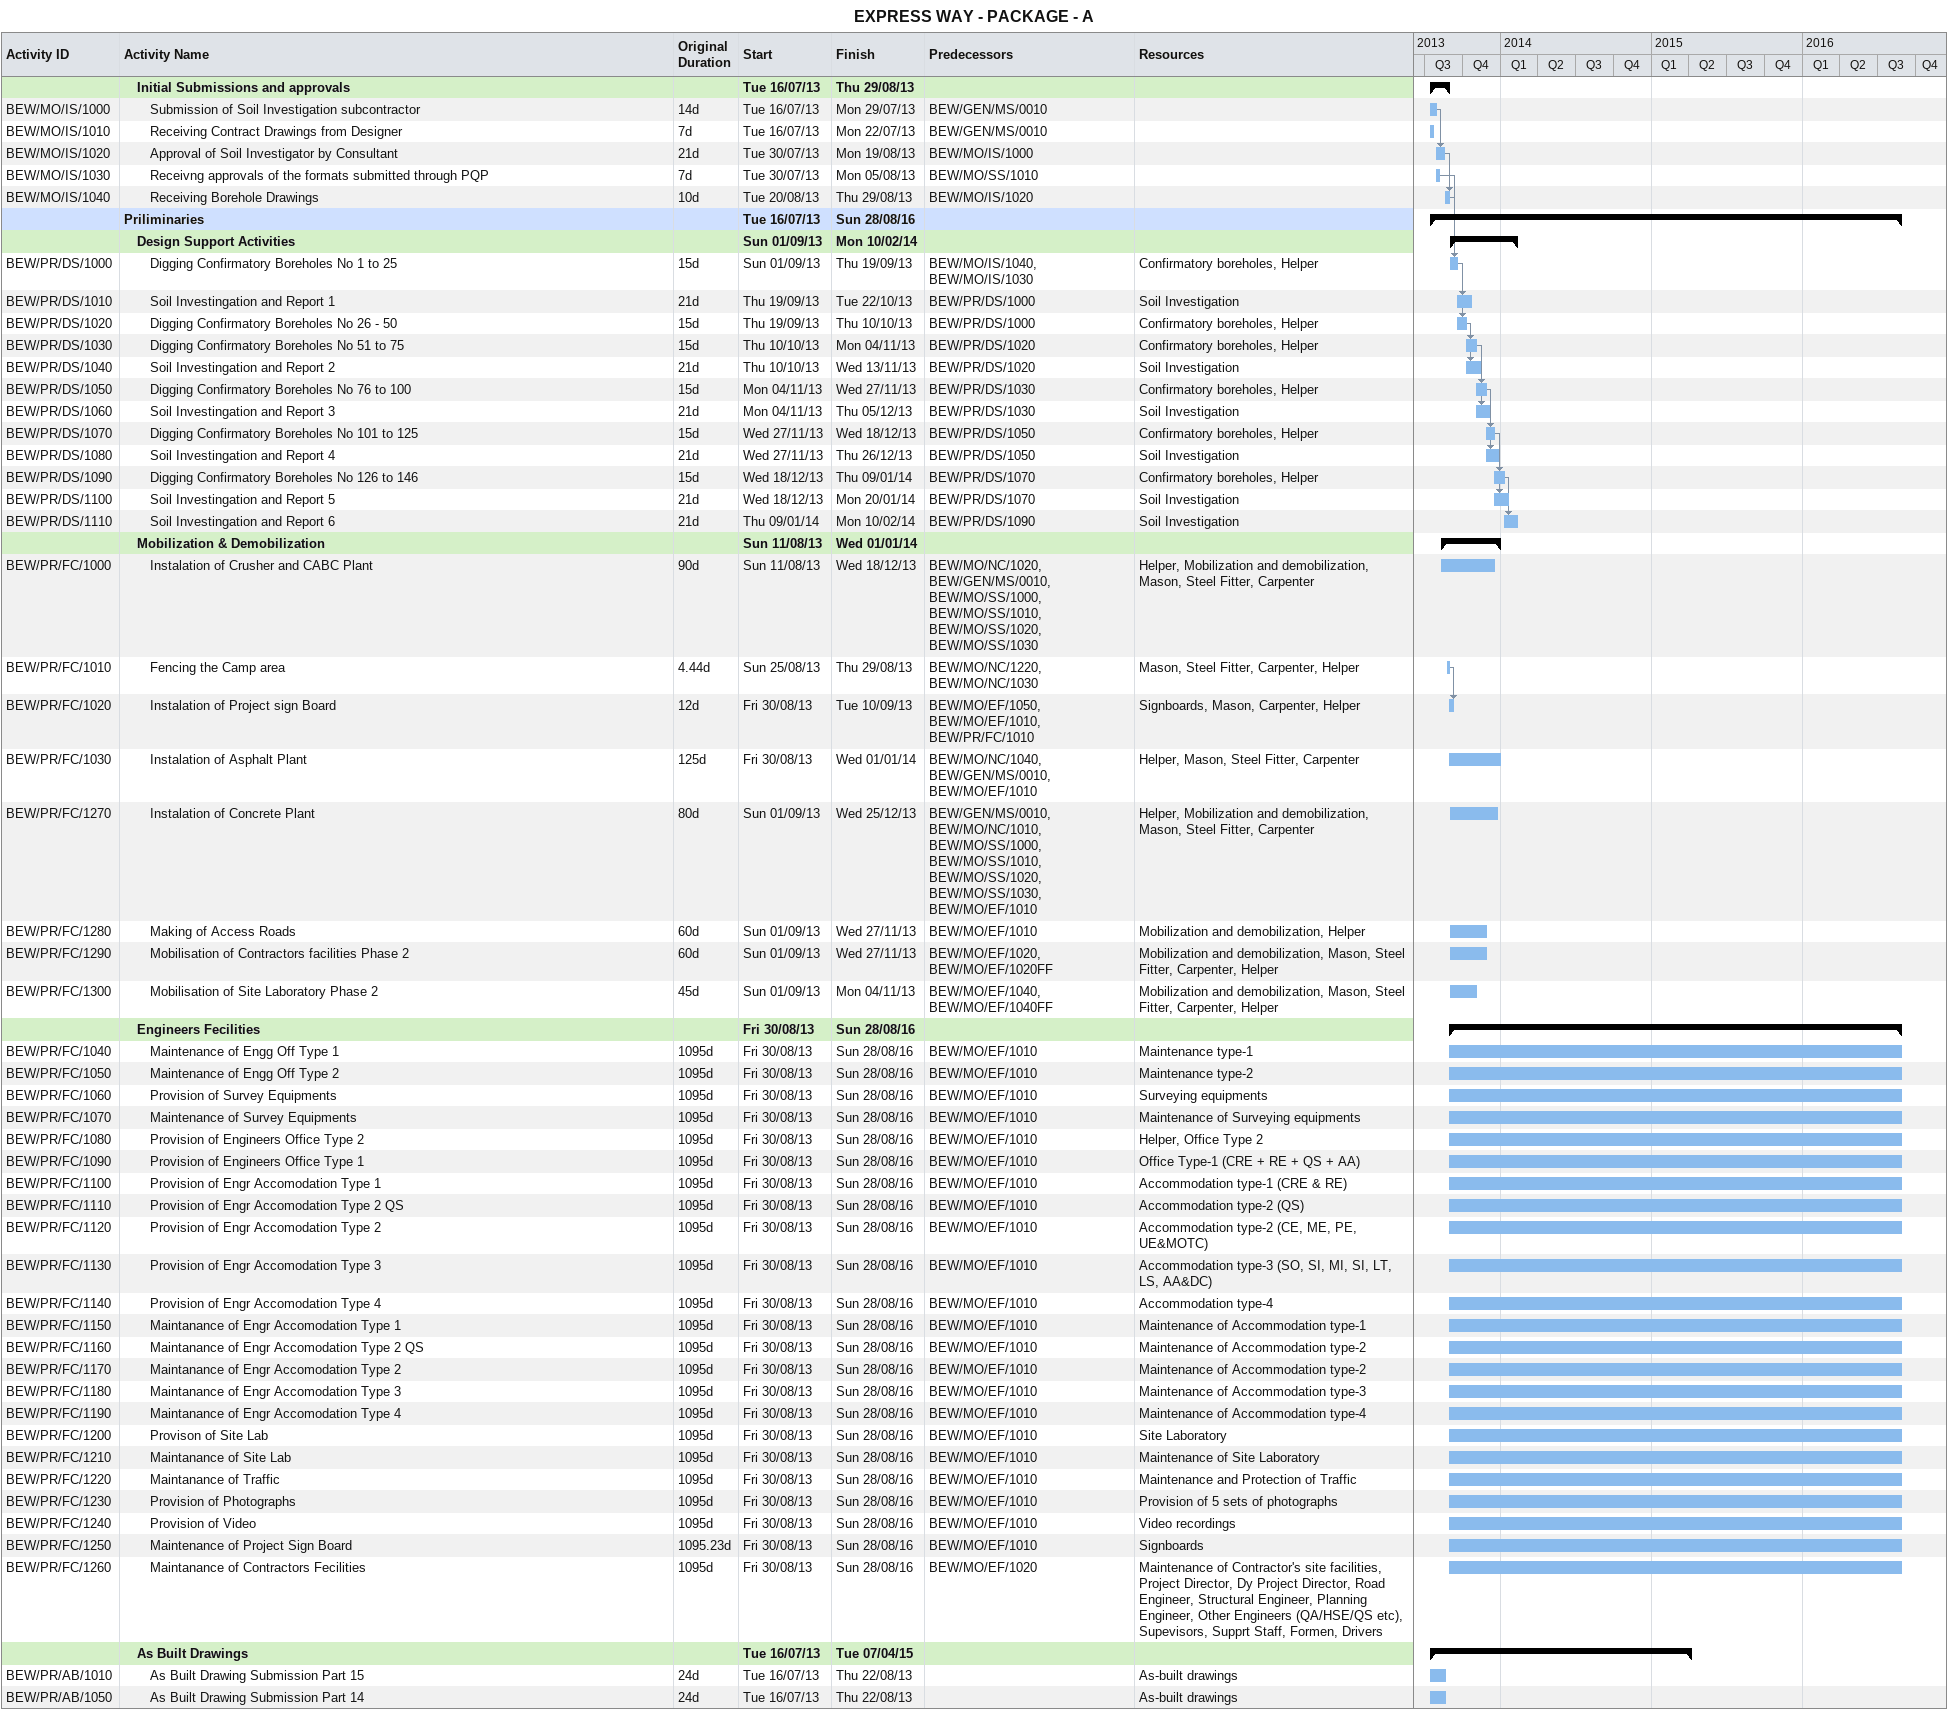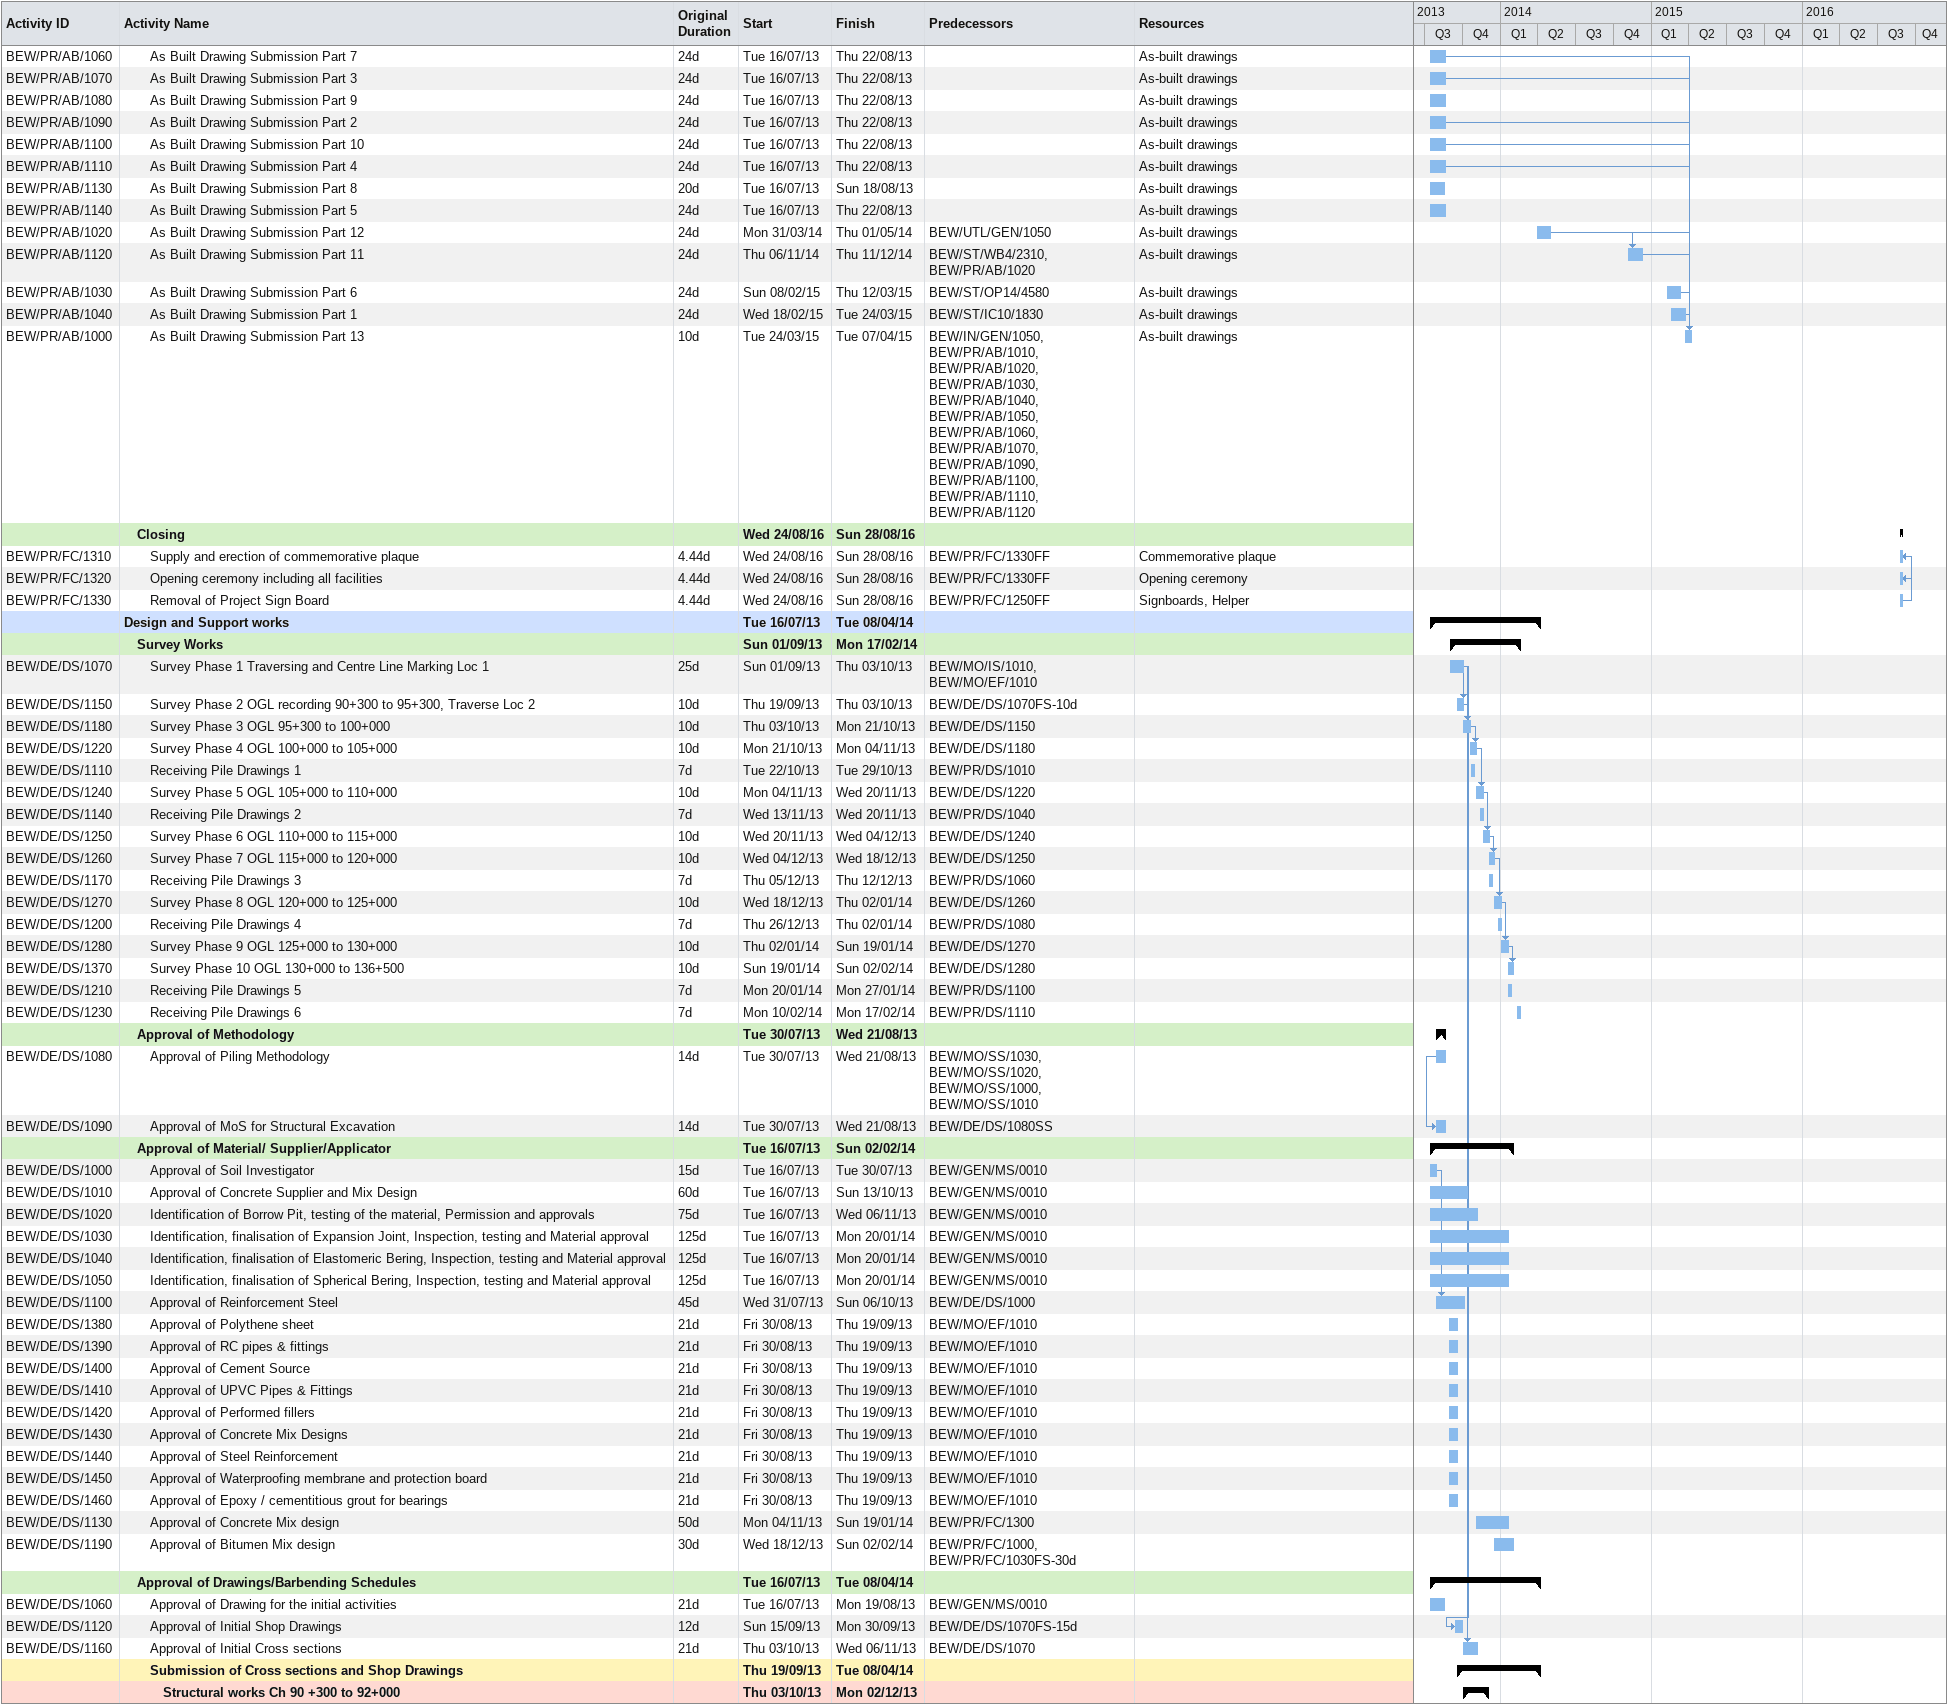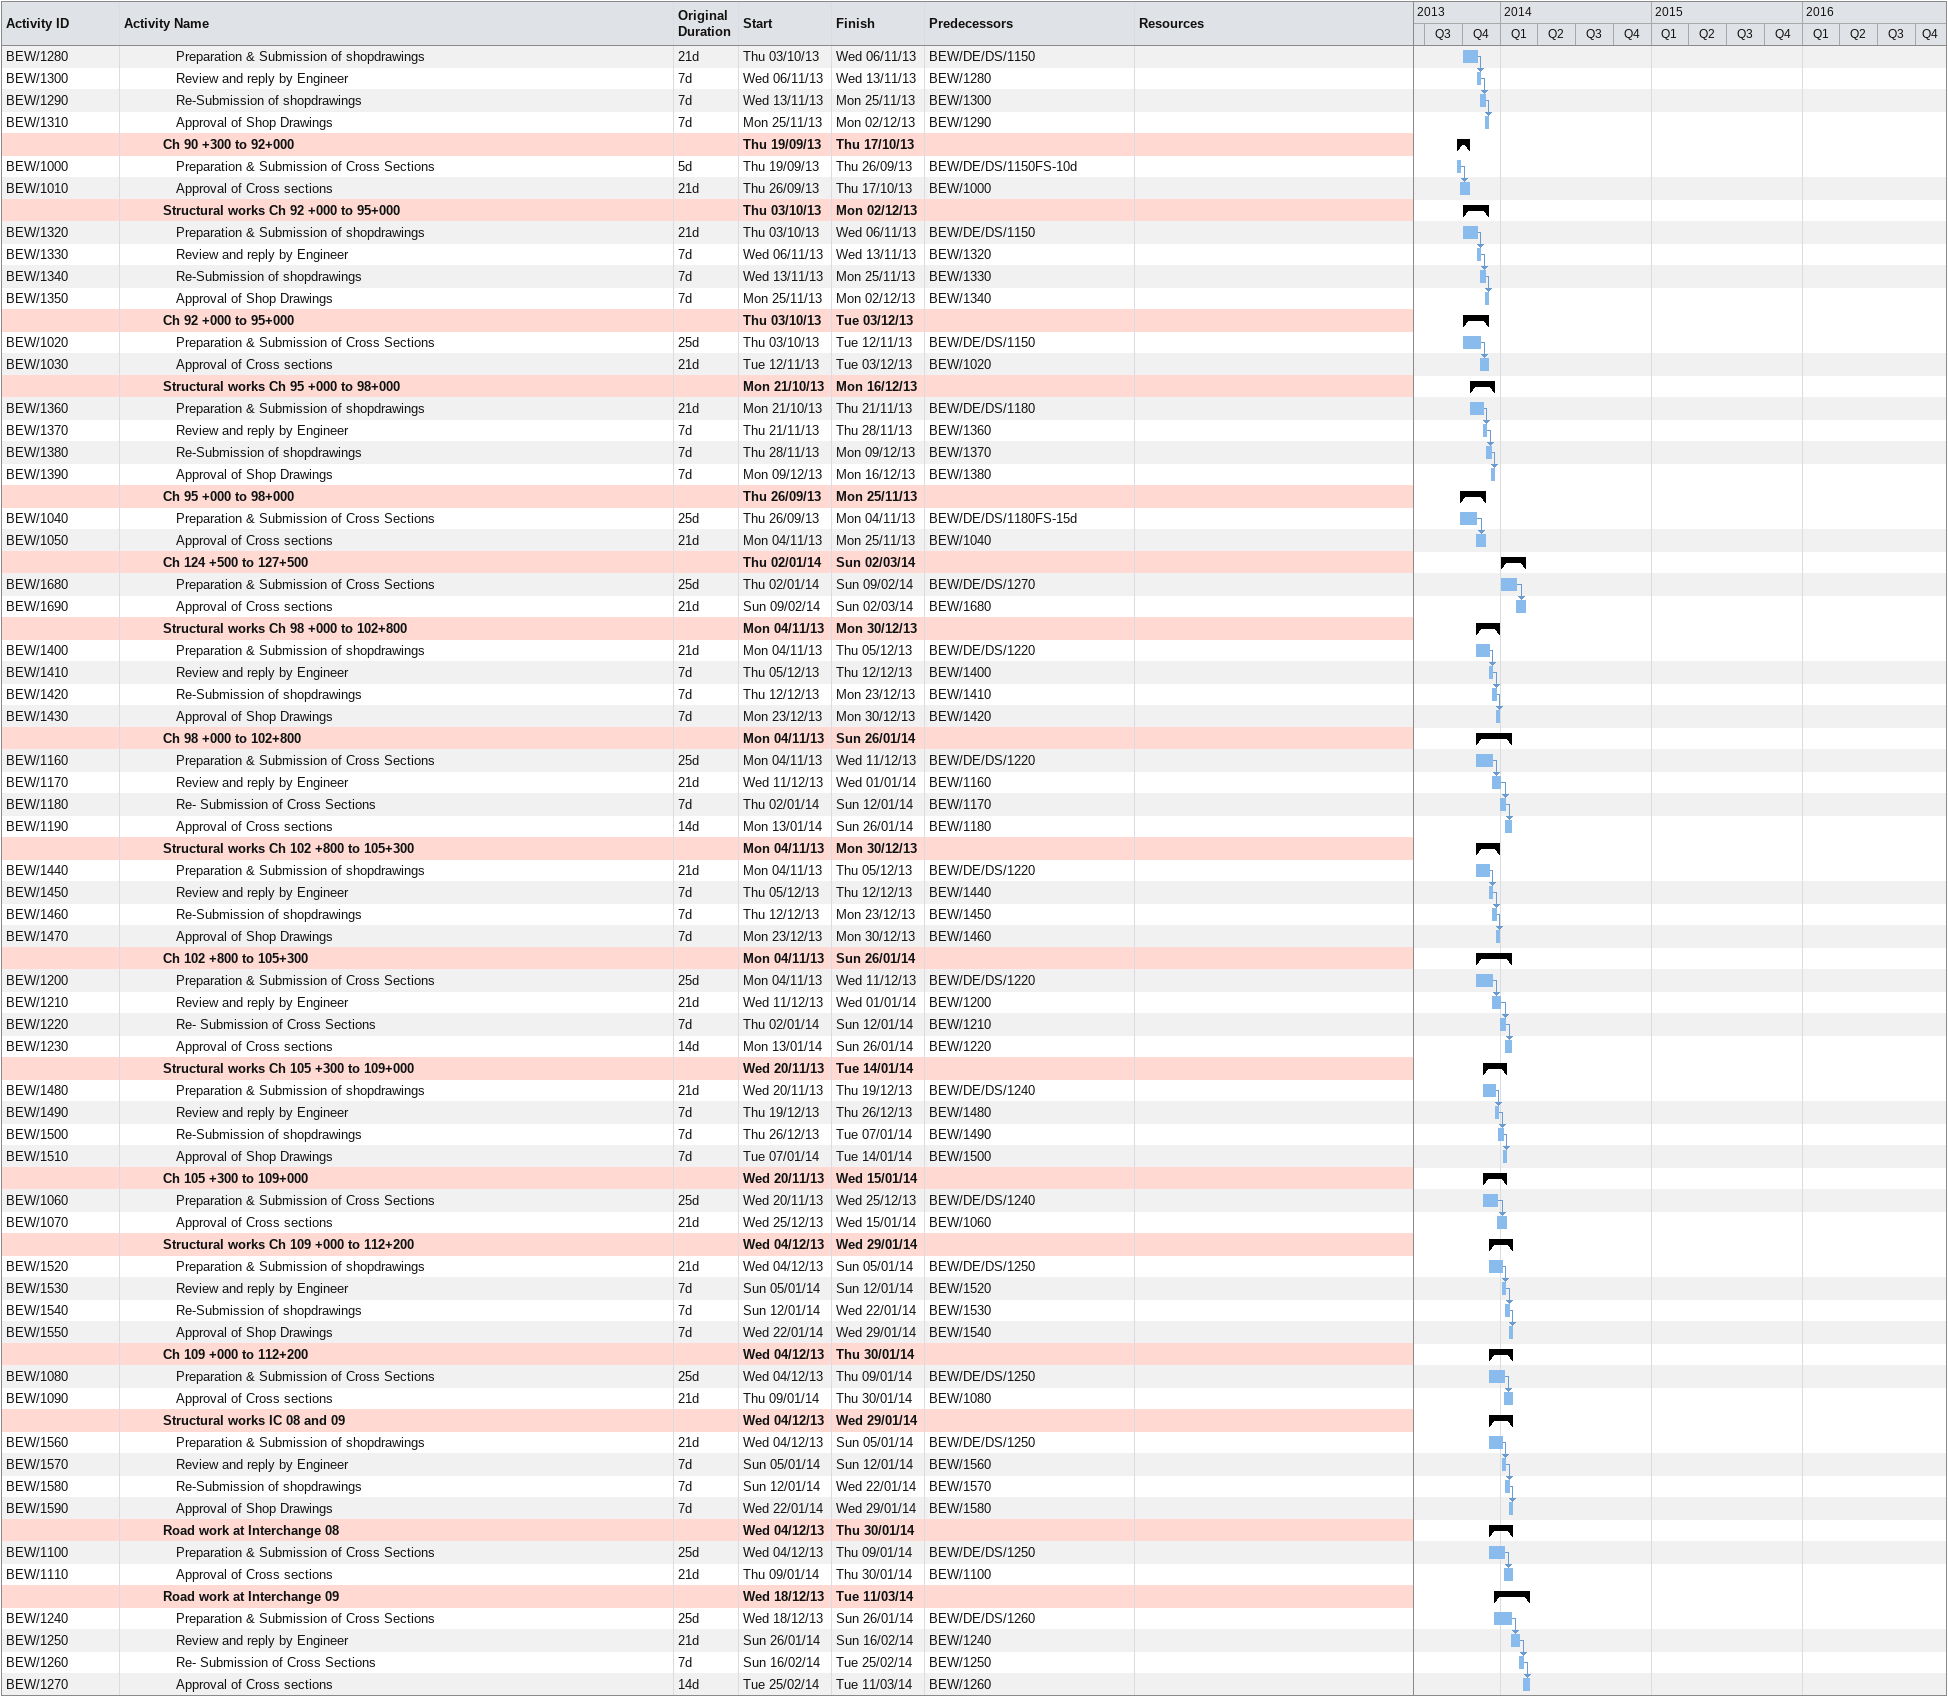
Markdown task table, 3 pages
EXPRESS WAY - PACKAGE - A

| ID | Level | Task | Original duration | Start | Finish | Predecessors | Resources |
|---|---|---|---|---|---|---|---|
|  | 2 | **Initial Submissions and approvals** |  | 2013-07-16 | 2013-08-29 |  |  |
| BEW/MO/IS/1000 | 3 | Submission of Soil Investigation subcontractor | 14d | 2013-07-16 | 2013-07-29 | BEW/GEN/MS/0010 |  |
| BEW/MO/IS/1010 | 3 | Receiving Contract Drawings from Designer | 7d | 2013-07-16 | 2013-07-22 | BEW/GEN/MS/0010 |  |
| BEW/MO/IS/1020 | 3 | Approval of Soil Investigator by Consultant | 21d | 2013-07-30 | 2013-08-19 | BEW/MO/IS/1000 |  |
| BEW/MO/IS/1030 | 3 | Receivng approvals of the formats submitted through PQP | 7d | 2013-07-30 | 2013-08-05 | BEW/MO/SS/1010 |  |
| BEW/MO/IS/1040 | 3 | Receiving Borehole Drawings | 10d | 2013-08-20 | 2013-08-29 | BEW/MO/IS/1020 |  |
|  | 1 | **Priliminaries** |  | 2013-07-16 | 2016-08-28 |  |  |
|  | 2 | **Design Support Activities** |  | 2013-09-01 | 2014-02-10 |  |  |
| BEW/PR/DS/1000 | 3 | Digging Confirmatory Boreholes No 1 to 25 | 15d | 2013-09-01 | 2013-09-19 | BEW/MO/IS/1040, BEW/MO/IS/1030 | Confirmatory boreholes, Helper |
| BEW/PR/DS/1010 | 3 | Soil Investingation and Report 1 | 21d | 2013-09-19 | 2013-10-22 | BEW/PR/DS/1000 | Soil Investigation |
| BEW/PR/DS/1020 | 3 | Digging Confirmatory Boreholes No 26 - 50 | 15d | 2013-09-19 | 2013-10-10 | BEW/PR/DS/1000 | Confirmatory boreholes, Helper |
| BEW/PR/DS/1030 | 3 | Digging Confirmatory Boreholes No 51 to 75 | 15d | 2013-10-10 | 2013-11-04 | BEW/PR/DS/1020 | Confirmatory boreholes, Helper |
| BEW/PR/DS/1040 | 3 | Soil Investingation and Report 2 | 21d | 2013-10-10 | 2013-11-13 | BEW/PR/DS/1020 | Soil Investigation |
| BEW/PR/DS/1050 | 3 | Digging Confirmatory Boreholes No 76 to 100 | 15d | 2013-11-04 | 2013-11-27 | BEW/PR/DS/1030 | Confirmatory boreholes, Helper |
| BEW/PR/DS/1060 | 3 | Soil Investingation and Report 3 | 21d | 2013-11-04 | 2013-12-05 | BEW/PR/DS/1030 | Soil Investigation |
| BEW/PR/DS/1070 | 3 | Digging Confirmatory Boreholes No 101 to 125 | 15d | 2013-11-27 | 2013-12-18 | BEW/PR/DS/1050 | Confirmatory boreholes, Helper |
| BEW/PR/DS/1080 | 3 | Soil Investingation and Report 4 | 21d | 2013-11-27 | 2013-12-26 | BEW/PR/DS/1050 | Soil Investigation |
| BEW/PR/DS/1090 | 3 | Digging Confirmatory Boreholes No 126 to 146 | 15d | 2013-12-18 | 2014-01-09 | BEW/PR/DS/1070 | Confirmatory boreholes, Helper |
| BEW/PR/DS/1100 | 3 | Soil Investingation and Report 5 | 21d | 2013-12-18 | 2014-01-20 | BEW/PR/DS/1070 | Soil Investigation |
| BEW/PR/DS/1110 | 3 | Soil Investingation and Report 6 | 21d | 2014-01-09 | 2014-02-10 | BEW/PR/DS/1090 | Soil Investigation |
|  | 2 | **Mobilization & Demobilization** |  | 2013-08-11 | 2014-01-01 |  |  |
| BEW/PR/FC/1000 | 3 | Instalation of Crusher and CABC Plant | 90d | 2013-08-11 | 2013-12-18 | BEW/MO/NC/1020, BEW/GEN/MS/0010, BEW/MO/SS/1000, BEW/MO/SS/1010, BEW/MO/SS/1020, BEW/MO/SS/1030 | Helper, Mobilization and demobilization, Mason, Steel Fitter, Carpenter |
| BEW/PR/FC/1010 | 3 | Fencing the Camp area | 4.44d | 2013-08-25 | 2013-08-29 | BEW/MO/NC/1220, BEW/MO/NC/1030 | Mason, Steel Fitter, Carpenter, Helper |
| BEW/PR/FC/1020 | 3 | Instalation of Project sign Board | 12d | 2013-08-30 | 2013-09-10 | BEW/MO/EF/1050, BEW/MO/EF/1010, BEW/PR/FC/1010 | Signboards, Mason, Carpenter, Helper |
| BEW/PR/FC/1030 | 3 | Instalation of Asphalt Plant | 125d | 2013-08-30 | 2014-01-01 | BEW/MO/NC/1040, BEW/GEN/MS/0010, BEW/MO/EF/1010 | Helper, Mason, Steel Fitter, Carpenter |
| BEW/PR/FC/1270 | 3 | Instalation of Concrete Plant | 80d | 2013-09-01 | 2013-12-25 | BEW/GEN/MS/0010, BEW/MO/NC/1010, BEW/MO/SS/1000, BEW/MO/SS/1010, BEW/MO/SS/1020, BEW/MO/SS/1030, BEW/MO/EF/1010 | Helper, Mobilization and demobilization, Mason, Steel Fitter, Carpenter |
| BEW/PR/FC/1280 | 3 | Making of Access Roads | 60d | 2013-09-01 | 2013-11-27 | BEW/MO/EF/1010 | Mobilization and demobilization, Helper |
| BEW/PR/FC/1290 | 3 | Mobilisation of Contractors facilities Phase 2 | 60d | 2013-09-01 | 2013-11-27 | BEW/MO/EF/1020, BEW/MO/EF/1020FF | Mobilization and demobilization, Mason, Steel Fitter, Carpenter, Helper |
| BEW/PR/FC/1300 | 3 | Mobilisation of Site Laboratory Phase 2 | 45d | 2013-09-01 | 2013-11-04 | BEW/MO/EF/1040, BEW/MO/EF/1040FF | Mobilization and demobilization, Mason, Steel Fitter, Carpenter, Helper |
|  | 2 | **Engineers Fecilities** |  | 2013-08-30 | 2016-08-28 |  |  |
| BEW/PR/FC/1040 | 3 | Maintenance of Engg Off Type 1 | 1095d | 2013-08-30 | 2016-08-28 | BEW/MO/EF/1010 | Maintenance type-1 |
| BEW/PR/FC/1050 | 3 | Maintenance of Engg Off Type 2 | 1095d | 2013-08-30 | 2016-08-28 | BEW/MO/EF/1010 | Maintenance type-2 |
| BEW/PR/FC/1060 | 3 | Provision of Survey Equipments | 1095d | 2013-08-30 | 2016-08-28 | BEW/MO/EF/1010 | Surveying equipments |
| BEW/PR/FC/1070 | 3 | Maintenance of Survey Equipments | 1095d | 2013-08-30 | 2016-08-28 | BEW/MO/EF/1010 | Maintenance of Surveying equipments |
| BEW/PR/FC/1080 | 3 | Provision of Engineers Office Type 2 | 1095d | 2013-08-30 | 2016-08-28 | BEW/MO/EF/1010 | Helper, Office Type 2 |
| BEW/PR/FC/1090 | 3 | Provision of Engineers Office Type 1 | 1095d | 2013-08-30 | 2016-08-28 | BEW/MO/EF/1010 | Office Type-1 (CRE + RE + QS + AA) |
| BEW/PR/FC/1100 | 3 | Provision of Engr Accomodation Type 1 | 1095d | 2013-08-30 | 2016-08-28 | BEW/MO/EF/1010 | Accommodation type-1 (CRE & RE) |
| BEW/PR/FC/1110 | 3 | Provision of Engr Accomodation Type 2 QS | 1095d | 2013-08-30 | 2016-08-28 | BEW/MO/EF/1010 | Accommodation type-2 (QS) |
| BEW/PR/FC/1120 | 3 | Provision of Engr Accomodation Type 2 | 1095d | 2013-08-30 | 2016-08-28 | BEW/MO/EF/1010 | Accommodation type-2 (CE, ME, PE, UE&MOTC) |
| BEW/PR/FC/1130 | 3 | Provision of Engr Accomodation Type 3 | 1095d | 2013-08-30 | 2016-08-28 | BEW/MO/EF/1010 | Accommodation type-3 (SO, SI, MI, SI, LT, LS, AA&DC) |
| BEW/PR/FC/1140 | 3 | Provision of Engr Accomodation Type 4 | 1095d | 2013-08-30 | 2016-08-28 | BEW/MO/EF/1010 | Accommodation type-4 |
| BEW/PR/FC/1150 | 3 | Maintanance of Engr Accomodation Type 1 | 1095d | 2013-08-30 | 2016-08-28 | BEW/MO/EF/1010 | Maintenance of Accommodation type-1 |
| BEW/PR/FC/1160 | 3 | Maintanance of Engr Accomodation Type 2 QS | 1095d | 2013-08-30 | 2016-08-28 | BEW/MO/EF/1010 | Maintenance of Accommodation type-2 |
| BEW/PR/FC/1170 | 3 | Maintanance of Engr Accomodation Type 2 | 1095d | 2013-08-30 | 2016-08-28 | BEW/MO/EF/1010 | Maintenance of Accommodation type-2 |
| BEW/PR/FC/1180 | 3 | Maintanance of Engr Accomodation Type 3 | 1095d | 2013-08-30 | 2016-08-28 | BEW/MO/EF/1010 | Maintenance of Accommodation type-3 |
| BEW/PR/FC/1190 | 3 | Maintanance of Engr Accomodation Type 4 | 1095d | 2013-08-30 | 2016-08-28 | BEW/MO/EF/1010 | Maintenance of Accommodation type-4 |
| BEW/PR/FC/1200 | 3 | Provison of Site Lab | 1095d | 2013-08-30 | 2016-08-28 | BEW/MO/EF/1010 | Site Laboratory |
| BEW/PR/FC/1210 | 3 | Maintanance of Site Lab | 1095d | 2013-08-30 | 2016-08-28 | BEW/MO/EF/1010 | Maintenance of Site Laboratory |
| BEW/PR/FC/1220 | 3 | Maintanance of Traffic | 1095d | 2013-08-30 | 2016-08-28 | BEW/MO/EF/1010 | Maintenance and Protection of Traffic |
| BEW/PR/FC/1230 | 3 | Provision of Photographs | 1095d | 2013-08-30 | 2016-08-28 | BEW/MO/EF/1010 | Provision of 5 sets of photographs |
| BEW/PR/FC/1240 | 3 | Provision of Video | 1095d | 2013-08-30 | 2016-08-28 | BEW/MO/EF/1010 | Video recordings |
| BEW/PR/FC/1250 | 3 | Maintenance of Project Sign Board | 1095.23d | 2013-08-30 | 2016-08-28 | BEW/MO/EF/1010 | Signboards |
| BEW/PR/FC/1260 | 3 | Maintanance of Contractors Fecilities | 1095d | 2013-08-30 | 2016-08-28 | BEW/MO/EF/1020 | Maintenance of Contractor's site facilities, Project Director, Dy Project Director, Road Engineer, Structural Engineer, Planning Engineer, Other Engineers (QA/HSE/QS etc), Supevisors, Supprt Staff, Formen, Drivers |
|  | 2 | **As Built Drawings** |  | 2013-07-16 | 2015-04-07 |  |  |
| BEW/PR/AB/1010 | 3 | As Built Drawing Submission Part 15 | 24d | 2013-07-16 | 2013-08-22 |  | As-built drawings |
| BEW/PR/AB/1050 | 3 | As Built Drawing Submission Part 14 | 24d | 2013-07-16 | 2013-08-22 |  | As-built drawings |
| BEW/PR/AB/1060 | 3 | As Built Drawing Submission Part 7 | 24d | 2013-07-16 | 2013-08-22 |  | As-built drawings |
| BEW/PR/AB/1070 | 3 | As Built Drawing Submission Part 3 | 24d | 2013-07-16 | 2013-08-22 |  | As-built drawings |
| BEW/PR/AB/1080 | 3 | As Built Drawing Submission Part 9 | 24d | 2013-07-16 | 2013-08-22 |  | As-built drawings |
| BEW/PR/AB/1090 | 3 | As Built Drawing Submission Part 2 | 24d | 2013-07-16 | 2013-08-22 |  | As-built drawings |
| BEW/PR/AB/1100 | 3 | As Built Drawing Submission Part 10 | 24d | 2013-07-16 | 2013-08-22 |  | As-built drawings |
| BEW/PR/AB/1110 | 3 | As Built Drawing Submission Part 4 | 24d | 2013-07-16 | 2013-08-22 |  | As-built drawings |
| BEW/PR/AB/1130 | 3 | As Built Drawing Submission Part 8 | 20d | 2013-07-16 | 2013-08-18 |  | As-built drawings |
| BEW/PR/AB/1140 | 3 | As Built Drawing Submission Part 5 | 24d | 2013-07-16 | 2013-08-22 |  | As-built drawings |
| BEW/PR/AB/1020 | 3 | As Built Drawing Submission Part 12 | 24d | 2014-03-31 | 2014-05-01 | BEW/UTL/GEN/1050 | As-built drawings |
| BEW/PR/AB/1120 | 3 | As Built Drawing Submission Part 11 | 24d | 2014-11-06 | 2014-12-11 | BEW/ST/WB4/2310, BEW/PR/AB/1020 | As-built drawings |
| BEW/PR/AB/1030 | 3 | As Built Drawing Submission Part 6 | 24d | 2015-02-08 | 2015-03-12 | BEW/ST/OP14/4580 | As-built drawings |
| BEW/PR/AB/1040 | 3 | As Built Drawing Submission Part 1 | 24d | 2015-02-18 | 2015-03-24 | BEW/ST/IC10/1830 | As-built drawings |
| BEW/PR/AB/1000 | 3 | As Built Drawing Submission Part 13 | 10d | 2015-03-24 | 2015-04-07 | BEW/IN/GEN/1050, BEW/PR/AB/1010, BEW/PR/AB/1020, BEW/PR/AB/1030, BEW/PR/AB/1040, BEW/PR/AB/1050, BEW/PR/AB/1060, BEW/PR/AB/1070, BEW/PR/AB/1090, BEW/PR/AB/1100, BEW/PR/AB/1110, BEW/PR/AB/1120 | As-built drawings |
|  | 2 | **Closing** |  | 2016-08-24 | 2016-08-28 |  |  |
| BEW/PR/FC/1310 | 3 | Supply and erection of commemorative plaque | 4.44d | 2016-08-24 | 2016-08-28 | BEW/PR/FC/1330FF | Commemorative plaque |
| BEW/PR/FC/1320 | 3 | Opening ceremony including all facilities | 4.44d | 2016-08-24 | 2016-08-28 | BEW/PR/FC/1330FF | Opening ceremony |
| BEW/PR/FC/1330 | 3 | Removal of Project Sign Board | 4.44d | 2016-08-24 | 2016-08-28 | BEW/PR/FC/1250FF | Signboards, Helper |
|  | 1 | **Design and Support works** |  | 2013-07-16 | 2014-04-08 |  |  |
|  | 2 | **Survey Works** |  | 2013-09-01 | 2014-02-17 |  |  |
| BEW/DE/DS/1070 | 3 | Survey Phase 1 Traversing and Centre Line Marking Loc 1 | 25d | 2013-09-01 | 2013-10-03 | BEW/MO/IS/1010, BEW/MO/EF/1010 |  |
| BEW/DE/DS/1150 | 3 | Survey Phase 2 OGL recording 90+300 to 95+300, Traverse Loc 2 | 10d | 2013-09-19 | 2013-10-03 | BEW/DE/DS/1070FS-10d |  |
| BEW/DE/DS/1180 | 3 | Survey Phase 3 OGL 95+300 to 100+000 | 10d | 2013-10-03 | 2013-10-21 | BEW/DE/DS/1150 |  |
| BEW/DE/DS/1220 | 3 | Survey Phase 4 OGL 100+000 to 105+000 | 10d | 2013-10-21 | 2013-11-04 | BEW/DE/DS/1180 |  |
| BEW/DE/DS/1110 | 3 | Receiving Pile Drawings 1 | 7d | 2013-10-22 | 2013-10-29 | BEW/PR/DS/1010 |  |
| BEW/DE/DS/1240 | 3 | Survey Phase 5 OGL 105+000 to 110+000 | 10d | 2013-11-04 | 2013-11-20 | BEW/DE/DS/1220 |  |
| BEW/DE/DS/1140 | 3 | Receiving Pile Drawings 2 | 7d | 2013-11-13 | 2013-11-20 | BEW/PR/DS/1040 |  |
| BEW/DE/DS/1250 | 3 | Survey Phase 6 OGL 110+000 to 115+000 | 10d | 2013-11-20 | 2013-12-04 | BEW/DE/DS/1240 |  |
| BEW/DE/DS/1260 | 3 | Survey Phase 7 OGL 115+000 to 120+000 | 10d | 2013-12-04 | 2013-12-18 | BEW/DE/DS/1250 |  |
| BEW/DE/DS/1170 | 3 | Receiving Pile Drawings 3 | 7d | 2013-12-05 | 2013-12-12 | BEW/PR/DS/1060 |  |
| BEW/DE/DS/1270 | 3 | Survey Phase 8 OGL 120+000 to 125+000 | 10d | 2013-12-18 | 2014-01-02 | BEW/DE/DS/1260 |  |
| BEW/DE/DS/1200 | 3 | Receiving Pile Drawings 4 | 7d | 2013-12-26 | 2014-01-02 | BEW/PR/DS/1080 |  |
| BEW/DE/DS/1280 | 3 | Survey Phase 9 OGL 125+000 to 130+000 | 10d | 2014-01-02 | 2014-01-19 | BEW/DE/DS/1270 |  |
| BEW/DE/DS/1370 | 3 | Survey Phase 10 OGL 130+000 to 136+500 | 10d | 2014-01-19 | 2014-02-02 | BEW/DE/DS/1280 |  |
| BEW/DE/DS/1210 | 3 | Receiving Pile Drawings 5 | 7d | 2014-01-20 | 2014-01-27 | BEW/PR/DS/1100 |  |
| BEW/DE/DS/1230 | 3 | Receiving Pile Drawings 6 | 7d | 2014-02-10 | 2014-02-17 | BEW/PR/DS/1110 |  |
|  | 2 | **Approval of Methodology** |  | 2013-07-30 | 2013-08-21 |  |  |
| BEW/DE/DS/1080 | 3 | Approval of Piling Methodology | 14d | 2013-07-30 | 2013-08-21 | BEW/MO/SS/1030, BEW/MO/SS/1020, BEW/MO/SS/1000, BEW/MO/SS/1010 |  |
| BEW/DE/DS/1090 | 3 | Approval of MoS for Structural Excavation | 14d | 2013-07-30 | 2013-08-21 | BEW/DE/DS/1080SS |  |
|  | 2 | **Approval of Material/ Supplier/Applicator** |  | 2013-07-16 | 2014-02-02 |  |  |
| BEW/DE/DS/1000 | 3 | Approval of Soil Investigator | 15d | 2013-07-16 | 2013-07-30 | BEW/GEN/MS/0010 |  |
| BEW/DE/DS/1010 | 3 | Approval of Concrete Supplier and Mix Design | 60d | 2013-07-16 | 2013-10-13 | BEW/GEN/MS/0010 |  |
| BEW/DE/DS/1020 | 3 | Identification of Borrow Pit, testing of the material, Permission and approvals | 75d | 2013-07-16 | 2013-11-06 | BEW/GEN/MS/0010 |  |
| BEW/DE/DS/1030 | 3 | Identification, finalisation of Expansion Joint, Inspection, testing and Material approval | 125d | 2013-07-16 | 2014-01-20 | BEW/GEN/MS/0010 |  |
| BEW/DE/DS/1040 | 3 | Identification, finalisation of Elastomeric Bering, Inspection, testing and Material approval | 125d | 2013-07-16 | 2014-01-20 | BEW/GEN/MS/0010 |  |
| BEW/DE/DS/1050 | 3 | Identification, finalisation of Spherical Bering, Inspection, testing and Material approval | 125d | 2013-07-16 | 2014-01-20 | BEW/GEN/MS/0010 |  |
| BEW/DE/DS/1100 | 3 | Approval of Reinforcement Steel | 45d | 2013-07-31 | 2013-10-06 | BEW/DE/DS/1000 |  |
| BEW/DE/DS/1380 | 3 | Approval of Polythene sheet | 21d | 2013-08-30 | 2013-09-19 | BEW/MO/EF/1010 |  |
| BEW/DE/DS/1390 | 3 | Approval of RC pipes & fittings | 21d | 2013-08-30 | 2013-09-19 | BEW/MO/EF/1010 |  |
| BEW/DE/DS/1400 | 3 | Approval of Cement Source | 21d | 2013-08-30 | 2013-09-19 | BEW/MO/EF/1010 |  |
| BEW/DE/DS/1410 | 3 | Approval of UPVC Pipes & Fittings | 21d | 2013-08-30 | 2013-09-19 | BEW/MO/EF/1010 |  |
| BEW/DE/DS/1420 | 3 | Approval of Performed fillers | 21d | 2013-08-30 | 2013-09-19 | BEW/MO/EF/1010 |  |
| BEW/DE/DS/1430 | 3 | Approval of Concrete Mix Designs | 21d | 2013-08-30 | 2013-09-19 | BEW/MO/EF/1010 |  |
| BEW/DE/DS/1440 | 3 | Approval of Steel Reinforcement | 21d | 2013-08-30 | 2013-09-19 | BEW/MO/EF/1010 |  |
| BEW/DE/DS/1450 | 3 | Approval of Waterproofing membrane and protection board | 21d | 2013-08-30 | 2013-09-19 | BEW/MO/EF/1010 |  |
| BEW/DE/DS/1460 | 3 | Approval of Epoxy / cementitious grout for bearings | 21d | 2013-08-30 | 2013-09-19 | BEW/MO/EF/1010 |  |
| BEW/DE/DS/1130 | 3 | Approval of Concrete Mix design | 50d | 2013-11-04 | 2014-01-19 | BEW/PR/FC/1300 |  |
| BEW/DE/DS/1190 | 3 | Approval of Bitumen Mix design | 30d | 2013-12-18 | 2014-02-02 | BEW/PR/FC/1000, BEW/PR/FC/1030FS-30d |  |
|  | 2 | **Approval of Drawings/Barbending Schedules** |  | 2013-07-16 | 2014-04-08 |  |  |
| BEW/DE/DS/1060 | 3 | Approval of Drawing for the initial activities | 21d | 2013-07-16 | 2013-08-19 | BEW/GEN/MS/0010 |  |
| BEW/DE/DS/1120 | 3 | Approval of Initial Shop Drawings | 12d | 2013-09-15 | 2013-09-30 | BEW/DE/DS/1070FS-15d |  |
| BEW/DE/DS/1160 | 3 | Approval of Initial Cross sections | 21d | 2013-10-03 | 2013-11-06 | BEW/DE/DS/1070 |  |
|  | 3 | **Submission of Cross sections and Shop Drawings** |  | 2013-09-19 | 2014-04-08 |  |  |
|  | 4 | **Structural works Ch 90 +300 to 92+000** |  | 2013-10-03 | 2013-12-02 |  |  |
| BEW/1280 | 5 | Preparation & Submission of shopdrawings | 21d | 2013-10-03 | 2013-11-06 | BEW/DE/DS/1150 |  |
| BEW/1300 | 5 | Review and reply by Engineer | 7d | 2013-11-06 | 2013-11-13 | BEW/1280 |  |
| BEW/1290 | 5 | Re-Submission of shopdrawings | 7d | 2013-11-13 | 2013-11-25 | BEW/1300 |  |
| BEW/1310 | 5 | Approval of Shop Drawings | 7d | 2013-11-25 | 2013-12-02 | BEW/1290 |  |
|  | 4 | **Ch 90 +300 to 92+000** |  | 2013-09-19 | 2013-10-17 |  |  |
| BEW/1000 | 5 | Preparation & Submission of Cross Sections | 5d | 2013-09-19 | 2013-09-26 | BEW/DE/DS/1150FS-10d |  |
| BEW/1010 | 5 | Approval of Cross sections | 21d | 2013-09-26 | 2013-10-17 | BEW/1000 |  |
|  | 4 | **Structural works Ch 92 +000 to 95+000** |  | 2013-10-03 | 2013-12-02 |  |  |
| BEW/1320 | 5 | Preparation & Submission of shopdrawings | 21d | 2013-10-03 | 2013-11-06 | BEW/DE/DS/1150 |  |
| BEW/1330 | 5 | Review and reply by Engineer | 7d | 2013-11-06 | 2013-11-13 | BEW/1320 |  |
| BEW/1340 | 5 | Re-Submission of shopdrawings | 7d | 2013-11-13 | 2013-11-25 | BEW/1330 |  |
| BEW/1350 | 5 | Approval of Shop Drawings | 7d | 2013-11-25 | 2013-12-02 | BEW/1340 |  |
|  | 4 | **Ch 92 +000 to 95+000** |  | 2013-10-03 | 2013-12-03 |  |  |
| BEW/1020 | 5 | Preparation & Submission of Cross Sections | 25d | 2013-10-03 | 2013-11-12 | BEW/DE/DS/1150 |  |
| BEW/1030 | 5 | Approval of Cross sections | 21d | 2013-11-12 | 2013-12-03 | BEW/1020 |  |
|  | 4 | **Structural works Ch 95 +000 to 98+000** |  | 2013-10-21 | 2013-12-16 |  |  |
| BEW/1360 | 5 | Preparation & Submission of shopdrawings | 21d | 2013-10-21 | 2013-11-21 | BEW/DE/DS/1180 |  |
| BEW/1370 | 5 | Review and reply by Engineer | 7d | 2013-11-21 | 2013-11-28 | BEW/1360 |  |
| BEW/1380 | 5 | Re-Submission of shopdrawings | 7d | 2013-11-28 | 2013-12-09 | BEW/1370 |  |
| BEW/1390 | 5 | Approval of Shop Drawings | 7d | 2013-12-09 | 2013-12-16 | BEW/1380 |  |
|  | 4 | **Ch 95 +000 to 98+000** |  | 2013-09-26 | 2013-11-25 |  |  |
| BEW/1040 | 5 | Preparation & Submission of Cross Sections | 25d | 2013-09-26 | 2013-11-04 | BEW/DE/DS/1180FS-15d |  |
| BEW/1050 | 5 | Approval of Cross sections | 21d | 2013-11-04 | 2013-11-25 | BEW/1040 |  |
|  | 4 | **Ch 124 +500 to 127+500** |  | 2014-01-02 | 2014-03-02 |  |  |
| BEW/1680 | 5 | Preparation & Submission of Cross Sections | 25d | 2014-01-02 | 2014-02-09 | BEW/DE/DS/1270 |  |
| BEW/1690 | 5 | Approval of Cross sections | 21d | 2014-02-09 | 2014-03-02 | BEW/1680 |  |
|  | 4 | **Structural works Ch 98 +000 to 102+800** |  | 2013-11-04 | 2013-12-30 |  |  |
| BEW/1400 | 5 | Preparation & Submission of shopdrawings | 21d | 2013-11-04 | 2013-12-05 | BEW/DE/DS/1220 |  |
| BEW/1410 | 5 | Review and reply by Engineer | 7d | 2013-12-05 | 2013-12-12 | BEW/1400 |  |
| BEW/1420 | 5 | Re-Submission of shopdrawings | 7d | 2013-12-12 | 2013-12-23 | BEW/1410 |  |
| BEW/1430 | 5 | Approval of Shop Drawings | 7d | 2013-12-23 | 2013-12-30 | BEW/1420 |  |
|  | 4 | **Ch 98 +000 to 102+800** |  | 2013-11-04 | 2014-01-26 |  |  |
| BEW/1160 | 5 | Preparation & Submission of Cross Sections | 25d | 2013-11-04 | 2013-12-11 | BEW/DE/DS/1220 |  |
| BEW/1170 | 5 | Review and reply by Engineer | 21d | 2013-12-11 | 2014-01-01 | BEW/1160 |  |
| BEW/1180 | 5 | Re- Submission of Cross Sections | 7d | 2014-01-02 | 2014-01-12 | BEW/1170 |  |
| BEW/1190 | 5 | Approval of Cross sections | 14d | 2014-01-13 | 2014-01-26 | BEW/1180 |  |
|  | 4 | **Structural works Ch 102 +800 to 105+300** |  | 2013-11-04 | 2013-12-30 |  |  |
| BEW/1440 | 5 | Preparation & Submission of shopdrawings | 21d | 2013-11-04 | 2013-12-05 | BEW/DE/DS/1220 |  |
| BEW/1450 | 5 | Review and reply by Engineer | 7d | 2013-12-05 | 2013-12-12 | BEW/1440 |  |
| BEW/1460 | 5 | Re-Submission of shopdrawings | 7d | 2013-12-12 | 2013-12-23 | BEW/1450 |  |
| BEW/1470 | 5 | Approval of Shop Drawings | 7d | 2013-12-23 | 2013-12-30 | BEW/1460 |  |
|  | 4 | **Ch 102 +800 to 105+300** |  | 2013-11-04 | 2014-01-26 |  |  |
| BEW/1200 | 5 | Preparation & Submission of Cross Sections | 25d | 2013-11-04 | 2013-12-11 | BEW/DE/DS/1220 |  |
| BEW/1210 | 5 | Review and reply by Engineer | 21d | 2013-12-11 | 2014-01-01 | BEW/1200 |  |
| BEW/1220 | 5 | Re- Submission of Cross Sections | 7d | 2014-01-02 | 2014-01-12 | BEW/1210 |  |
| BEW/1230 | 5 | Approval of Cross sections | 14d | 2014-01-13 | 2014-01-26 | BEW/1220 |  |
|  | 4 | **Structural works Ch 105 +300 to 109+000** |  | 2013-11-20 | 2014-01-14 |  |  |
| BEW/1480 | 5 | Preparation & Submission of shopdrawings | 21d | 2013-11-20 | 2013-12-19 | BEW/DE/DS/1240 |  |
| BEW/1490 | 5 | Review and reply by Engineer | 7d | 2013-12-19 | 2013-12-26 | BEW/1480 |  |
| BEW/1500 | 5 | Re-Submission of shopdrawings | 7d | 2013-12-26 | 2014-01-07 | BEW/1490 |  |
| BEW/1510 | 5 | Approval of Shop Drawings | 7d | 2014-01-07 | 2014-01-14 | BEW/1500 |  |
|  | 4 | **Ch 105 +300 to 109+000** |  | 2013-11-20 | 2014-01-15 |  |  |
| BEW/1060 | 5 | Preparation & Submission of Cross Sections | 25d | 2013-11-20 | 2013-12-25 | BEW/DE/DS/1240 |  |
| BEW/1070 | 5 | Approval of Cross sections | 21d | 2013-12-25 | 2014-01-15 | BEW/1060 |  |
|  | 4 | **Structural works Ch 109 +000 to 112+200** |  | 2013-12-04 | 2014-01-29 |  |  |
| BEW/1520 | 5 | Preparation & Submission of shopdrawings | 21d | 2013-12-04 | 2014-01-05 | BEW/DE/DS/1250 |  |
| BEW/1530 | 5 | Review and reply by Engineer | 7d | 2014-01-05 | 2014-01-12 | BEW/1520 |  |
| BEW/1540 | 5 | Re-Submission of shopdrawings | 7d | 2014-01-12 | 2014-01-22 | BEW/1530 |  |
| BEW/1550 | 5 | Approval of Shop Drawings | 7d | 2014-01-22 | 2014-01-29 | BEW/1540 |  |
|  | 4 | **Ch 109 +000 to 112+200** |  | 2013-12-04 | 2014-01-30 |  |  |
| BEW/1080 | 5 | Preparation & Submission of Cross Sections | 25d | 2013-12-04 | 2014-01-09 | BEW/DE/DS/1250 |  |
| BEW/1090 | 5 | Approval of Cross sections | 21d | 2014-01-09 | 2014-01-30 | BEW/1080 |  |
|  | 4 | **Structural works IC 08 and 09** |  | 2013-12-04 | 2014-01-29 |  |  |
| BEW/1560 | 5 | Preparation & Submission of shopdrawings | 21d | 2013-12-04 | 2014-01-05 | BEW/DE/DS/1250 |  |
| BEW/1570 | 5 | Review and reply by Engineer | 7d | 2014-01-05 | 2014-01-12 | BEW/1560 |  |
| BEW/1580 | 5 | Re-Submission of shopdrawings | 7d | 2014-01-12 | 2014-01-22 | BEW/1570 |  |
| BEW/1590 | 5 | Approval of Shop Drawings | 7d | 2014-01-22 | 2014-01-29 | BEW/1580 |  |
|  | 4 | **Road work at Interchange 08** |  | 2013-12-04 | 2014-01-30 |  |  |
| BEW/1100 | 5 | Preparation & Submission of Cross Sections | 25d | 2013-12-04 | 2014-01-09 | BEW/DE/DS/1250 |  |
| BEW/1110 | 5 | Approval of Cross sections | 21d | 2014-01-09 | 2014-01-30 | BEW/1100 |  |
|  | 4 | **Road work at Interchange 09** |  | 2013-12-18 | 2014-03-11 |  |  |
| BEW/1240 | 5 | Preparation & Submission of Cross Sections | 25d | 2013-12-18 | 2014-01-26 | BEW/DE/DS/1260 |  |
| BEW/1250 | 5 | Review and reply by Engineer | 21d | 2014-01-26 | 2014-02-16 | BEW/1240 |  |
| BEW/1260 | 5 | Re- Submission of Cross Sections | 7d | 2014-02-16 | 2014-02-25 | BEW/1250 |  |
| BEW/1270 | 5 | Approval of Cross sections | 14d | 2014-02-25 | 2014-03-11 | BEW/1260 |  |
